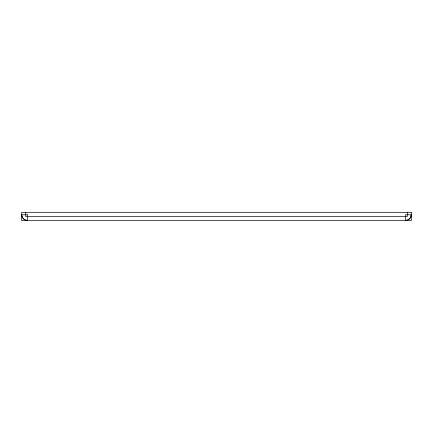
<?xml version="1.0" encoding="UTF-8"?>
<svg xmlns="http://www.w3.org/2000/svg" width="433" height="433" viewBox="0 0 433 433"><rect width="100%" height="100%" fill="white"/><g stroke="black" fill="none" stroke-linecap="round" stroke-linejoin="round"><path stroke-width="0.65" d="M407.291 212.441L407.291 216.5L25.709 216.5L25.709 212.441M27.447 220.559A5.797 5.797 0 0 1 21.65 214.763M411.35 214.763A5.797 5.797 0 0 1 405.553 220.559M411.35 212.441L21.65 212.441L21.65 220.559L411.35 220.559L411.35 212.441M27.447 214.763L21.883 214.763A5.569 5.569 0 0 0 27.447 220.327L27.447 214.763M411.117 214.763L405.553 214.763L405.553 220.327A5.569 5.569 0 0 0 411.117 214.763"/></g></svg>
